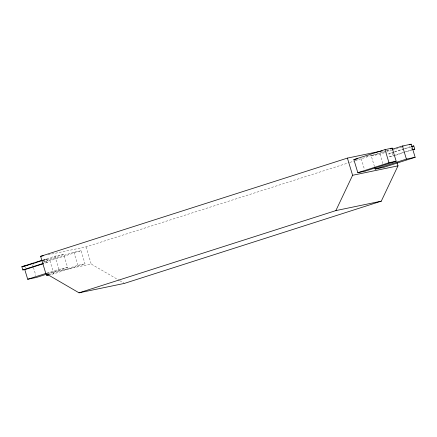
<?xml version="1.0" encoding="UTF-8"?>
<svg xmlns="http://www.w3.org/2000/svg" width="437" height="437" viewBox="0 0 437 437"><rect width="100%" height="100%" fill="white"/><g stroke="black" fill="none" stroke-linecap="round" stroke-linejoin="round"><path stroke-width="0.33" stroke-dasharray="2.19 1.64" d="M43.219 259.917L54.904 256.175L63.66 254.356L67.615 267.466L48.141 273.704M366.244 156.435L370.139 155.184M42.963 260.321L46.808 259.086L47.78 262.304L43.935 263.533M47.972 254.787L86.029 246.883L349.267 162.613M349.917 162.406L354.467 160.947M355.117 160.74L385.669 150.962M386.319 150.754L389.569 149.711M33.141 264.128L35.741 263.293M42.881 261.009L63.66 254.356M374.476 166.584L371.275 155.971L384.26 151.814M386.854 150.983L390.754 149.738M371.275 155.971L380.026 154.152L391.716 150.415M392.366 150.208L404.05 146.466M81.069 250.74L73.886 252.236L42.722 262.211L49.905 260.72L81.069 250.74L85.029 263.85L53.866 273.83L49.294 274.78M394.895 155.501L389.799 156.774L388.826 153.562L393.95 151.918M394.589 151.715L403.559 148.842M404.198 148.64L410.605 146.586L411.572 149.804L394.922 155.135M388.826 153.562L393.928 152.284M394.567 152.081L410.578 146.952M389.799 156.774L394.278 155.337M395.54 155.293L412.189 149.962M47.174 273.027L58.864 269.285L67.615 267.466M49.277 274.491L77.841 265.341L85.029 263.85M46.808 259.086L43.629 259.747L44.596 262.965L47.78 262.304M46.48 273.354L91.218 264.063L119.192 280.341M119.776 280.68L124.436 283.394M392.005 152.901L392.978 156.113M380.026 154.152L383.041 164.143M361.235 158.718L364.442 169.332M86.029 246.883L91.218 264.063M73.886 252.236L77.841 265.341M54.904 256.175L58.864 269.285M49.905 260.72L53.866 273.83M32.682 264.959L33.245 266.832M33.436 267.455L35.889 275.572M25.226 266.701L25.614 267.99"/><path stroke-width="0.66" d="M79.031 292.823L335.878 210.596L352.599 175.281L347.415 158.101L40.63 256.311L45.814 273.491L79.031 292.823L124.436 283.394L381.283 201.167L398.003 165.852L397.042 162.668M353.861 159.587L385.024 149.612L392.213 148.121L396.168 161.226L365.004 171.206L357.821 172.697L353.861 159.587L357.783 158.773M43.296 263.74L26.002 269.274L22.822 269.935L21.85 266.723L42.345 260.157M390.263 148.744L392.213 148.121M25.668 265.854L33.999 263.189M35.277 262.779L42.323 260.523M392.049 149.323L402.439 145.996L411.19 144.177L415.15 157.287L383.986 167.262L375.23 169.081L374.853 167.835M409.245 144.8L411.19 144.177M22.822 269.935L43.318 263.374M411.862 146.542L413.784 145.925L414.751 149.143L412.834 149.76M357.821 172.697L388.985 162.722L396.168 161.226M24.685 269.274L27.7 279.259L45.88 273.442M47.491 273.912L36.451 277.446L27.7 279.259M375.23 169.081L406.399 159.106L415.15 157.287M46.3 274.07L46.677 275.321L48.627 274.698M347.415 158.101L382.135 150.891M411.239 146.455L413.784 145.925M412.211 149.673L414.751 149.143M352.599 175.281L398.003 165.852M40.63 256.311L43.301 255.76M23.74 266.149L27.493 265.374M21.85 266.723L24.396 266.193M335.878 210.596L381.283 201.167M46.677 275.321L48.638 274.911M402.439 145.996L406.399 159.106M385.024 149.612L388.985 162.722"/></g></svg>
